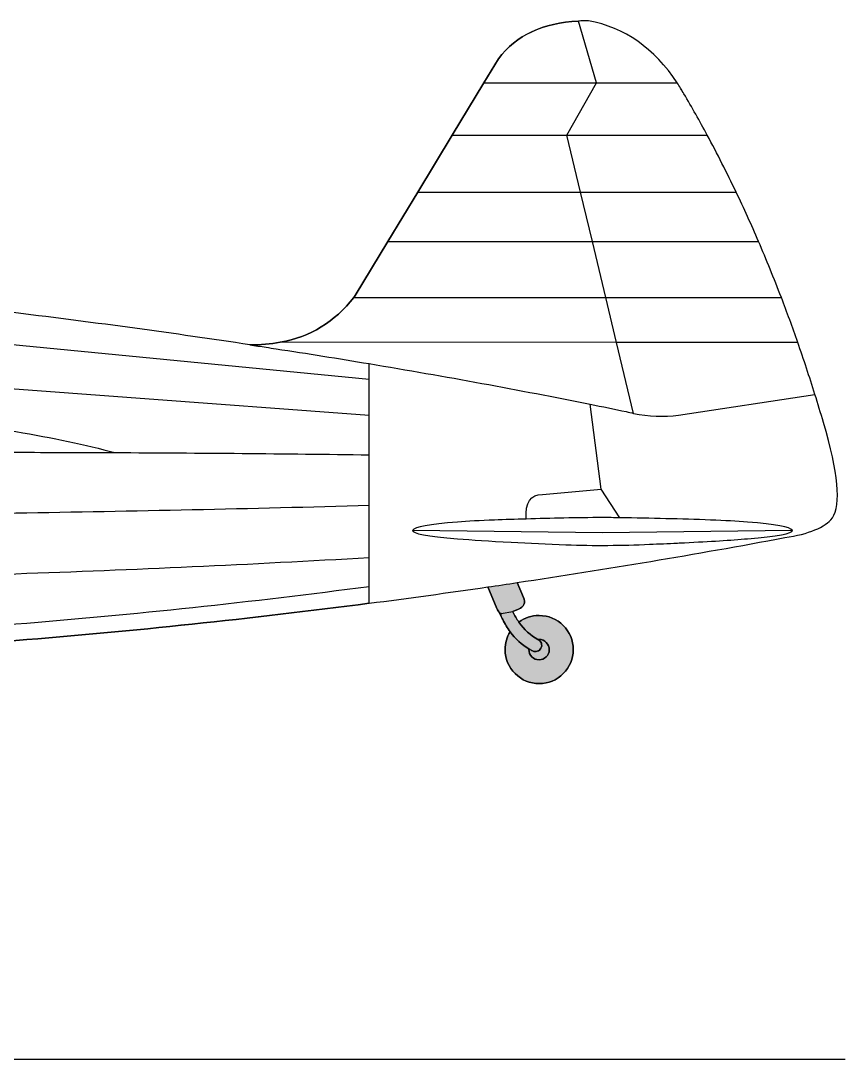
# Model space of a CAD drawing. Extents: x 65 to 351, y 42 to 245.
# Drawn here: x 138.87 to 176.63, y 170.17 to 217.75 of the extents above; entities that cross this region are included whole.
import ezdxf

# ---------------------------------------------------------------- set-up
doc = ezdxf.new("R2010")
doc.units = 0
doc.header["$MEASUREMENT"] = 0
doc.layers.add('4-VIEW', color=7, linetype='CONTINUOUS')
doc.layers.add('SOLIDS', color=7, linetype='CONTINUOUS')

# ---------------------------------------------------------------- blocks, each defined once
blk = doc.blocks.new('BLOCK_2')
at = {"layer": '4-VIEW', "color": 7}
for points in [[(165.236, 214.897), (164.412, 217.733)], [(158.626, 212.505), (160.074, 214.897)], [(160.074, 214.897), (165.236, 214.897)], [(163.884, 212.505), (165.236, 214.897)], [(165.236, 214.897), (168.94, 214.897)], [(157.051, 209.895), (158.626, 212.505)], [(158.626, 212.505), (163.884, 212.505)], [(163.884, 212.505), (170.313, 212.505)], [(164.511, 209.895), (163.884, 212.505)], [(155.682, 207.635), (157.051, 209.895)], [(157.051, 209.895), (164.511, 209.895)], [(164.511, 209.895), (171.637, 209.895)], [(165.051, 207.635), (164.511, 209.895)], [(155.682, 207.635), (165.051, 207.635)], [(165.666, 205.07), (165.051, 207.635)], [(165.051, 207.635), (172.663, 207.635)], [(154.119, 205.07), (165.666, 205.07)], [(166.16, 203.012), (165.666, 205.07)], [(165.666, 205.07), (173.707, 205.07)], [(133.925, 203.363), (154.824, 201.325)], [(166.16, 203.012), (150.754, 203.016)], [(166.94, 199.762), (166.16, 203.012)], [(174.458, 203.012), (166.16, 203.012)], [(154.824, 201.325), (154.824, 202.039)], [(132.614, 201.321), (154.824, 199.676)], [(154.824, 199.676), (154.824, 201.325)], [(165.447, 196.291), (164.952, 200.179)], [(154.824, 197.861), (154.824, 199.676)], [(154.824, 195.552), (154.824, 197.861)], [(166.309, 194.979), (165.447, 196.291)], [(154.824, 193.161), (154.824, 195.552)], [(156.82, 194.406), (165.513, 194.307), (174.206, 194.406)], [(154.824, 191.837), (154.824, 193.161)], [(154.824, 191.062), (154.824, 191.837)], [(160.734, 190.711), (160.915, 190.364)], [(160.866, 190.587), (161.402, 190.682)]]:
    blk.add_lwpolyline(points, dxfattribs=at)
for points, knots in [([(160.074, 214.897), (160.074, 214.897), (160.746, 216.01), (160.746, 216.01), (161.57, 217.082), (162.791, 217.655), (164.412, 217.733)], [0, 0, 0, 0, 1, 1, 1, 2, 2, 2, 2]), ([(168.94, 214.897), (167.888, 216.493), (166.531, 217.441), (164.874, 217.742), (164.717, 217.746), (164.565, 217.742), (164.412, 217.733)], [0, 0, 0, 0, 1, 1, 1, 2, 2, 2, 2]), ([(170.313, 212.505), (169.967, 213.148), (169.612, 213.779), (169.245, 214.402), (169.146, 214.571), (169.043, 214.736), (168.94, 214.897)], [0, 0, 0, 0, 1, 1, 1, 2, 2, 2, 2]), ([(154.119, 205.07), (154.144, 205.099), (154.168, 205.132), (154.189, 205.161), (154.189, 205.161), (155.682, 207.635), (155.682, 207.635)], [0, 0, 0, 0, 1, 1, 1, 2, 2, 2, 2]), ([(149.356, 202.905), (145.905, 203.425), (142.334, 203.911), (138.643, 204.364), (137.41, 204.517), (136.165, 204.666), (134.906, 204.81), (134.906, 204.81), (134.874, 204.835), (134.874, 204.835)], [0, 0, 0, 0, 1, 1, 1, 2, 2, 2, 3, 3, 3, 3]), ([(149.356, 202.905), (149.608, 202.868), (149.855, 202.827), (150.107, 202.789), (150.26, 202.769), (150.408, 202.744), (150.56, 202.719), (152.004, 202.501), (153.426, 202.274), (154.824, 202.039)], [0, 0, 0, 0, 1, 1, 1, 2, 2, 2, 3, 3, 3, 3]), ([(161.604, 192.01), (165.674, 192.62), (169.761, 193.305), (173.863, 194.068), (174.981, 194.237), (175.707, 194.538), (176.049, 194.971), (176.45, 195.585), (176.313, 197.041), (175.637, 199.346), (175.509, 199.779), (175.381, 200.204), (175.245, 200.629)], [0, 0, 0, 0, 1, 1, 1, 2, 2, 2, 3, 3, 3, 4, 4, 4, 4]), ([(166.94, 199.762), (167.637, 199.618), (168.326, 199.589), (168.997, 199.676), (168.997, 199.676), (175.245, 200.629), (175.245, 200.629)], [0, 0, 0, 0, 1, 1, 1, 2, 2, 2, 2]), ([(164.952, 200.179), (165.509, 200.068), (166.057, 199.956), (166.606, 199.841), (166.717, 199.812), (166.828, 199.783), (166.94, 199.762)], [0, 0, 0, 0, 1, 1, 1, 2, 2, 2, 2]), ([(131.509, 199.796), (134.16, 199.565), (136.535, 199.276), (138.643, 198.925), (140.329, 198.645), (141.839, 198.323), (143.175, 197.964)], [0, 0, 0, 0, 1, 1, 1, 2, 2, 2, 2]), ([(123.789, 197.895), (128.75, 197.952), (133.702, 197.981), (138.643, 197.977), (140.156, 197.977), (141.666, 197.973), (143.175, 197.964)], [0, 0, 0, 0, 1, 1, 1, 2, 2, 2, 2]), ([(162.02, 194.921), (161.971, 195.68), (162.218, 196.056), (162.766, 196.043), (162.766, 196.043), (165.447, 196.291), (165.447, 196.291)], [0, 0, 0, 0, 1, 1, 1, 2, 2, 2, 2]), ([(123.789, 195.049), (128.729, 195.074), (133.682, 195.123), (138.643, 195.202), (144.024, 195.288), (149.418, 195.404), (154.824, 195.552)], [0, 0, 0, 0, 1, 1, 1, 2, 2, 2, 2]), ([(162.02, 194.921), (161.529, 194.909), (161.043, 194.893), (160.56, 194.876), (159.913, 194.847), (159.348, 194.818), (158.87, 194.781), (157.579, 194.686), (156.899, 194.562), (156.82, 194.406)], [0, 0, 0, 0, 1, 1, 1, 2, 2, 2, 3, 3, 3, 3]), ([(166.309, 194.979), (166.045, 194.983), (165.781, 194.987), (165.513, 194.991), (164.321, 194.979), (163.158, 194.955), (162.02, 194.921)], [0, 0, 0, 0, 1, 1, 1, 2, 2, 2, 2]), ([(174.206, 194.406), (174.127, 194.562), (173.447, 194.686), (172.157, 194.781), (171.678, 194.818), (171.113, 194.847), (170.466, 194.876), (169.121, 194.921), (167.736, 194.958), (166.309, 194.979)], [0, 0, 0, 0, 1, 1, 1, 2, 2, 2, 3, 3, 3, 3]), ([(156.82, 194.406), (156.816, 194.402), (156.812, 194.397), (156.812, 194.394), (156.799, 194.262), (157.488, 194.138), (158.87, 194.018), (159.53, 193.964), (160.346, 193.911), (161.323, 193.857), (162.16, 193.812), (162.997, 193.775), (163.839, 193.742), (165.117, 193.697), (166.395, 193.705), (167.673, 193.767), (168.09, 193.783), (168.515, 193.8), (168.948, 193.82), (169.055, 193.825), (169.162, 193.832), (169.274, 193.837), (170.441, 193.894), (171.402, 193.956), (172.157, 194.018), (173.537, 194.138), (174.226, 194.262), (174.214, 194.394), (174.214, 194.397), (174.21, 194.402), (174.206, 194.406)], [0, 0, 0, 0, 1, 1, 1, 2, 2, 2, 3, 3, 3, 4, 4, 4, 5, 5, 5, 6, 6, 6, 7, 7, 7, 8, 8, 8, 9, 9, 9, 10, 10, 10, 10]), ([(109.843, 192.088), (110.523, 192.08), (111.199, 192.072), (111.88, 192.068), (120.766, 192.002), (129.686, 192.117), (138.643, 192.418), (144.024, 192.599), (149.418, 192.847), (154.824, 193.161)], [0, 0, 0, 0, 1, 1, 1, 2, 2, 2, 3, 3, 3, 3]), ([(118.981, 189.136), (125.566, 189.268), (132.119, 189.594), (138.643, 190.117), (144.057, 190.55), (149.451, 191.124), (154.824, 191.837)], [0, 0, 0, 0, 1, 1, 1, 2, 2, 2, 2]), ([(160.255, 191.808), (160.255, 191.808), (160.676, 190.822), (160.676, 190.822), (160.692, 190.781), (160.713, 190.744), (160.734, 190.711)], [0, 0, 0, 0, 1, 1, 1, 2, 2, 2, 2]), ([(161.402, 190.682), (161.402, 190.682), (161.67, 190.794), (161.67, 190.794), (161.922, 190.901), (161.996, 191.082), (161.892, 191.334), (161.892, 191.334), (161.604, 192.01), (161.604, 192.01)], [0, 0, 0, 0, 1, 1, 1, 2, 2, 2, 3, 3, 3, 3]), ([(154.824, 191.062), (149.401, 190.356), (144.008, 189.787), (138.643, 189.354), (138.119, 189.313), (137.6, 189.272), (137.08, 189.235), (136.556, 189.198), (136.028, 189.156), (135.5, 189.119), (134.391, 189.041), (133.286, 188.967), (132.177, 188.9), (132.177, 188.9), (130.288, 188.794), (130.288, 188.794), (130.268, 188.794), (130.247, 188.794), (130.226, 188.79), (125.587, 188.546), (120.993, 188.41), (116.445, 188.389), (116.445, 188.389), (109.843, 188.377), (109.843, 188.377)], [0, 0, 0, 0, 1, 1, 1, 2, 2, 2, 3, 3, 3, 4, 4, 4, 5, 5, 5, 6, 6, 6, 7, 7, 7, 8, 8, 8, 8]), ([(160.866, 190.587), (160.853, 190.53), (160.862, 190.472), (160.89, 190.418), (160.898, 190.398), (160.907, 190.381), (160.915, 190.364)], [0, 0, 0, 0, 1, 1, 1, 2, 2, 2, 2]), ([(160.915, 190.364), (160.915, 190.364), (160.944, 190.311), (160.944, 190.311), (161.047, 190.109), (161.158, 189.927), (161.282, 189.758)], [0, 0, 0, 0, 1, 1, 1, 2, 2, 2, 2]), ([(161.682, 190.195), (161.95, 190.398), (162.259, 190.501), (162.614, 190.501), (163.047, 190.501), (163.414, 190.348), (163.719, 190.047), (164.02, 189.742), (164.173, 189.375), (164.173, 188.942), (164.173, 188.509), (164.02, 188.142), (163.719, 187.841), (163.414, 187.536), (163.047, 187.383), (162.614, 187.383), (162.181, 187.383), (161.814, 187.536), (161.513, 187.841), (161.208, 188.142), (161.055, 188.509), (161.055, 188.942), (161.055, 189.247), (161.129, 189.519), (161.282, 189.758)], [0, 0, 0, 0, 1, 1, 1, 2, 2, 2, 3, 3, 3, 4, 4, 4, 5, 5, 5, 6, 6, 6, 7, 7, 7, 8, 8, 8, 8]), ([(161.682, 190.195), (161.583, 190.34), (161.492, 190.497), (161.41, 190.666), (161.406, 190.67), (161.406, 190.678), (161.402, 190.682)], [0, 0, 0, 0, 1, 1, 1, 2, 2, 2, 2]), ([(162.556, 189.404), (162.577, 189.408), (162.593, 189.408), (162.61, 189.408), (162.738, 189.408), (162.849, 189.363), (162.94, 189.268), (163.031, 189.173), (163.076, 189.061), (163.076, 188.934), (163.076, 188.806), (163.031, 188.694), (162.936, 188.604), (162.845, 188.517), (162.734, 188.472), (162.606, 188.472), (162.478, 188.472), (162.367, 188.517), (162.276, 188.608), (162.189, 188.699), (162.144, 188.81), (162.144, 188.938), (162.144, 188.95), (162.144, 188.958), (162.144, 188.971)], [0, 0, 0, 0, 1, 1, 1, 2, 2, 2, 3, 3, 3, 4, 4, 4, 5, 5, 5, 6, 6, 6, 7, 7, 7, 8, 8, 8, 8]), ([(162.144, 188.971), (162.198, 188.942), (162.255, 188.909), (162.309, 188.88), (162.379, 188.843), (162.453, 188.839), (162.528, 188.864), (162.606, 188.888), (162.659, 188.938), (162.696, 189.008), (162.734, 189.078), (162.738, 189.152), (162.713, 189.227), (162.692, 189.305), (162.643, 189.359), (162.573, 189.395), (162.569, 189.4), (162.56, 189.4), (162.556, 189.404)], [0, 0, 0, 0, 1, 1, 1, 2, 2, 2, 3, 3, 3, 4, 4, 4, 5, 5, 5, 6, 6, 6, 6])]:
    blk.add_open_spline(points, degree=3, knots=knots, dxfattribs=at)
for points in [[(171.637, 209.895), (171.212, 210.785), (170.771, 211.655), (170.313, 212.505)], [(172.663, 207.635), (172.334, 208.402), (171.992, 209.156), (171.637, 209.895)], [(173.707, 205.07), (173.372, 205.94), (173.022, 206.797), (172.663, 207.635)], [(150.754, 203.016), (152.127, 203.268), (153.249, 203.952), (154.119, 205.07)], [(174.458, 203.012), (174.214, 203.709), (173.967, 204.393), (173.707, 205.07)], [(149.356, 202.905), (149.847, 202.896), (150.313, 202.934), (150.754, 203.016)], [(175.245, 200.629), (174.993, 201.437), (174.734, 202.233), (174.458, 203.012)], [(154.824, 202.039), (158.329, 201.457), (161.707, 200.835), (164.952, 200.179)], [(143.175, 197.964), (147.063, 197.952), (150.948, 197.915), (154.824, 197.861)], [(154.824, 191.062), (156.634, 191.296), (158.445, 191.544), (160.255, 191.808)], [(160.255, 191.808), (160.705, 191.874), (161.154, 191.94), (161.604, 192.01)], [(160.734, 190.711), (160.771, 190.657), (160.816, 190.616), (160.866, 190.587)], [(162.556, 189.404), (162.214, 189.585), (161.925, 189.849), (161.682, 190.195)], [(161.282, 189.758), (161.529, 189.433), (161.818, 189.169), (162.144, 188.971)]]:
    blk.add_open_spline(points, degree=3, dxfattribs=at)

msp = doc.modelspace()

# ---------------------------------------------------------------- hatches: boundary and pattern name
at = {"layer": 'SOLIDS'}
h = msp.add_hatch(color=252, dxfattribs=at)
edge = h.paths.add_edge_path()
edge.add_spline(control_points=[(160.255, 191.808), (160.255, 191.808), (160.676, 190.822), (160.676, 190.822), (160.692, 190.781), (160.713, 190.744), (160.734, 190.711), (160.771, 190.657), (160.816, 190.616), (160.866, 190.587), (160.853, 190.529), (160.862, 190.472), (160.891, 190.418), (160.891, 190.418), (160.915, 190.364), (160.915, 190.364), (160.915, 190.364), (160.944, 190.311), (160.944, 190.311), (161.047, 190.108), (161.158, 189.927), (161.282, 189.758), (161.53, 189.433), (161.818, 189.169), (162.144, 188.971), (162.144, 188.971), (162.309, 188.88), (162.309, 188.88), (162.379, 188.843), (162.453, 188.839), (162.528, 188.863), (162.606, 188.888), (162.66, 188.938), (162.696, 189.008), (162.734, 189.078), (162.738, 189.152), (162.713, 189.227), (162.692, 189.305), (162.643, 189.358), (162.573, 189.395), (162.569, 189.4), (162.56, 189.4), (162.557, 189.404), (162.214, 189.585), (161.925, 189.849), (161.682, 190.195), (161.583, 190.34), (161.492, 190.496), (161.41, 190.666), (161.406, 190.669), (161.406, 190.678), (161.402, 190.682), (161.402, 190.682), (161.67, 190.793), (161.67, 190.793), (161.922, 190.901), (161.996, 191.082), (161.892, 191.334), (161.892, 191.334), (161.604, 192.01), (161.604, 192.01), (161.154, 191.94), (160.705, 191.874), (160.255, 191.808)], knot_values=[0, 0, 0, 0, 1, 1, 1, 2, 2, 2, 3, 3, 3, 4, 4, 4, 5, 5, 5, 6, 6, 6, 7, 7, 7, 8, 8, 8, 9, 9, 9, 10, 10, 10, 11, 11, 11, 12, 12, 12, 13, 13, 13, 14, 14, 14, 15, 15, 15, 16, 16, 16, 17, 17, 17, 18, 18, 18, 19, 19, 19, 20, 20, 20, 21, 21, 21, 21], degree=3, periodic=1)
h = msp.add_hatch(color=252, dxfattribs=at)
edge = h.paths.add_edge_path()
edge.add_spline(control_points=[(161.282, 189.758), (161.129, 189.519), (161.055, 189.247), (161.055, 188.942), (161.055, 188.509), (161.208, 188.142), (161.513, 187.841), (161.814, 187.536), (162.181, 187.383), (162.614, 187.383), (163.047, 187.383), (163.414, 187.536), (163.719, 187.841), (164.02, 188.142), (164.173, 188.509), (164.173, 188.942), (164.173, 189.375), (164.02, 189.742), (163.719, 190.047), (163.414, 190.348), (163.047, 190.501), (162.614, 190.501), (162.259, 190.501), (161.95, 190.398), (161.682, 190.195), (161.925, 189.849), (162.214, 189.585), (162.557, 189.404), (162.577, 189.408), (162.594, 189.408), (162.61, 189.408), (162.738, 189.408), (162.849, 189.363), (162.94, 189.267), (163.031, 189.173), (163.076, 189.061), (163.076, 188.933), (163.076, 188.806), (163.031, 188.694), (162.936, 188.604), (162.845, 188.517), (162.734, 188.472), (162.606, 188.472), (162.478, 188.472), (162.367, 188.517), (162.276, 188.608), (162.189, 188.699), (162.144, 188.81), (162.144, 188.938), (162.144, 188.938), (162.144, 188.971), (162.144, 188.971), (161.818, 189.169), (161.53, 189.433), (161.282, 189.758)], knot_values=[0, 0, 0, 0, 1, 1, 1, 2, 2, 2, 3, 3, 3, 4, 4, 4, 5, 5, 5, 6, 6, 6, 7, 7, 7, 8, 8, 8, 9, 9, 9, 10, 10, 10, 11, 11, 11, 12, 12, 12, 13, 13, 13, 14, 14, 14, 15, 15, 15, 16, 16, 16, 17, 17, 17, 18, 18, 18, 18], degree=3, periodic=1)
h = msp.add_hatch(color=255, dxfattribs=at)
edge = h.paths.add_edge_path()
edge.add_spline(control_points=[(162.528, 188.863), (162.453, 188.839), (162.379, 188.843), (162.309, 188.88), (162.309, 188.88), (162.144, 188.971), (162.144, 188.971), (162.144, 188.971), (162.144, 188.938), (162.144, 188.938), (162.144, 188.81), (162.189, 188.699), (162.276, 188.608), (162.367, 188.517), (162.478, 188.472), (162.606, 188.472), (162.734, 188.472), (162.845, 188.517), (162.936, 188.604), (163.031, 188.694), (163.076, 188.806), (163.076, 188.933), (163.076, 189.061), (163.031, 189.173), (162.94, 189.267), (162.849, 189.363), (162.738, 189.408), (162.61, 189.408), (162.594, 189.408), (162.577, 189.408), (162.557, 189.404), (162.56, 189.4), (162.569, 189.4), (162.573, 189.395), (162.643, 189.358), (162.692, 189.305), (162.713, 189.227), (162.738, 189.152), (162.734, 189.078), (162.696, 189.008), (162.66, 188.938), (162.606, 188.888), (162.528, 188.863)], knot_values=[0, 0, 0, 0, 1, 1, 1, 2, 2, 2, 3, 3, 3, 4, 4, 4, 5, 5, 5, 6, 6, 6, 7, 7, 7, 8, 8, 8, 9, 9, 9, 10, 10, 10, 11, 11, 11, 12, 12, 12, 13, 13, 13, 14, 14, 14, 14], degree=3, periodic=1)

# ---------------------------------------------------------------- linework, layer by layer
at = {"layer": '4-VIEW', "color": 7}
msp.add_lwpolyline([(82.449, 170.175), (176.634, 170.175)], dxfattribs=at)
at = {"layer": 'SOLIDS'}
for points, knots in [([(104.296, 208.282), (105.253, 208.773), (106.857, 208.983), (109.109, 208.917), (110.061, 208.831), (110.985, 208.727), (111.88, 208.616), (116.313, 208.068), (120.094, 207.23), (123.216, 206.109), (123.257, 206.336), (123.381, 206.451), (123.583, 206.459), (123.583, 206.459), (125.934, 206.195), (125.934, 206.195), (125.934, 206.195), (125.95, 206.212), (125.95, 206.212), (125.991, 206.253), (126.041, 206.274), (126.099, 206.274), (126.156, 206.274), (126.206, 206.253), (126.243, 206.212), (126.264, 206.195), (126.276, 206.175), (126.284, 206.154), (126.284, 206.154), (129.567, 205.787), (129.567, 205.787), (129.571, 205.833), (129.592, 205.874), (129.624, 205.907), (129.666, 205.948), (129.715, 205.968), (129.773, 205.968), (129.831, 205.968), (129.88, 205.948), (129.917, 205.907), (129.958, 205.869), (129.979, 205.82), (129.979, 205.763), (129.979, 205.763), (129.979, 205.742), (129.979, 205.742), (129.979, 205.742), (134.412, 205.243), (134.412, 205.243), (134.412, 205.243), (134.56, 205.111), (134.56, 205.111), (134.589, 205.144), (134.626, 205.165), (134.672, 205.177), (134.73, 205.189), (134.783, 205.177), (134.828, 205.148), (134.878, 205.119), (134.907, 205.074), (134.919, 205.016), (134.931, 204.962), (134.919, 204.909), (134.89, 204.859), (134.89, 204.859), (134.874, 204.835), (134.874, 204.835), (134.874, 204.835), (134.907, 204.81), (134.907, 204.81), (136.165, 204.665), (137.41, 204.517), (138.643, 204.364), (142.334, 203.911), (145.905, 203.424), (149.356, 202.905), (149.847, 202.896), (150.313, 202.934), (150.754, 203.016), (152.128, 203.268), (153.249, 203.952), (154.119, 205.07), (154.119, 205.07), (154.19, 205.161), (154.19, 205.161), (154.19, 205.161), (155.682, 207.635), (155.682, 207.635), (155.682, 207.635), (157.051, 209.894), (157.051, 209.894), (157.051, 209.894), (158.626, 212.505), (158.626, 212.505), (158.626, 212.505), (160.074, 214.897), (160.074, 214.897), (160.074, 214.897), (160.746, 216.01), (160.746, 216.01), (161.571, 217.082), (162.791, 217.655), (164.412, 217.733), (164.565, 217.742), (164.717, 217.746), (164.874, 217.742), (166.532, 217.441), (167.888, 216.493), (168.94, 214.897), (169.043, 214.736), (169.146, 214.57), (169.245, 214.402), (169.612, 213.779), (169.967, 213.148), (170.313, 212.505), (170.771, 211.655), (171.212, 210.785), (171.637, 209.894), (171.992, 209.156), (172.334, 208.402), (172.664, 207.635), (173.023, 206.797), (173.372, 205.94), (173.707, 205.07), (173.967, 204.393), (174.214, 203.709), (174.458, 203.012), (174.734, 202.232), (174.993, 201.437), (175.245, 200.628), (175.381, 200.204), (175.509, 199.779), (175.637, 199.346), (176.313, 197.041), (176.45, 195.585), (176.049, 194.971), (175.707, 194.538), (174.981, 194.237), (173.863, 194.068), (169.761, 193.305), (165.674, 192.62), (161.604, 192.01), (161.604, 192.01), (161.892, 191.334), (161.892, 191.334), (161.996, 191.082), (161.922, 190.901), (161.67, 190.793), (161.67, 190.793), (161.402, 190.682), (161.402, 190.682), (161.406, 190.678), (161.406, 190.669), (161.41, 190.666), (161.492, 190.496), (161.583, 190.34), (161.682, 190.195), (161.95, 190.398), (162.259, 190.501), (162.614, 190.501), (163.047, 190.501), (163.414, 190.348), (163.719, 190.047), (164.02, 189.742), (164.173, 189.375), (164.173, 188.942), (164.173, 188.509), (164.02, 188.142), (163.719, 187.841), (163.414, 187.536), (163.047, 187.383), (162.614, 187.383), (162.181, 187.383), (161.814, 187.536), (161.513, 187.841), (161.208, 188.142), (161.055, 188.509), (161.055, 188.942), (161.055, 189.247), (161.129, 189.519), (161.282, 189.758), (161.158, 189.927), (161.047, 190.108), (160.944, 190.311), (160.944, 190.311), (160.915, 190.364), (160.915, 190.364), (160.915, 190.364), (160.734, 190.711), (160.734, 190.711), (160.713, 190.744), (160.692, 190.781), (160.676, 190.822), (160.676, 190.822), (160.255, 191.808), (160.255, 191.808), (158.445, 191.544), (156.634, 191.296), (154.824, 191.062), (149.402, 190.356), (144.008, 189.787), (138.643, 189.354), (138.12, 189.313), (137.6, 189.272), (137.08, 189.234), (136.556, 189.198), (136.028, 189.156), (135.501, 189.119), (134.391, 189.041), (133.286, 188.967), (132.177, 188.9), (132.177, 188.9), (130.288, 188.794), (130.288, 188.794), (130.268, 188.794), (130.247, 188.794), (130.227, 188.789), (125.587, 188.546), (120.993, 188.41), (116.445, 188.389), (116.445, 188.389), (109.843, 188.377), (109.843, 188.377), (109.843, 188.377), (108.008, 188.377), (108.008, 188.377), (108.008, 188.377), (107.785, 185.94), (107.785, 185.94), (107.814, 185.21), (108.218, 184.633), (108.989, 184.204), (108.989, 184.204), (109.1, 184.146), (109.1, 184.146), (109.1, 184.146), (111.455, 182.843), (111.455, 182.843), (112.524, 182.224), (112.989, 181.47), (112.857, 180.575), (112.857, 180.575), (112.754, 179.42), (112.754, 179.42), (112.602, 178.963), (112.111, 178.591), (111.278, 178.302), (110.024, 177.869), (108.837, 177.519), (107.715, 177.251), (107.715, 177.251), (106.919, 177.069), (106.919, 177.069), (106.919, 177.069), (106.919, 177.012), (106.919, 177.012), (106.915, 175.907), (106.519, 174.966), (105.736, 174.191), (104.948, 173.412), (104.004, 173.024), (102.899, 173.028), (101.793, 173.032), (100.853, 173.428), (100.078, 174.216), (99.299, 174.999), (98.915, 175.944), (98.919, 177.049), (98.919, 177.049), (98.919, 177.181), (98.919, 177.181), (98.738, 177.247), (98.56, 177.321), (98.383, 177.399), (98.301, 177.461), (98.222, 177.523), (98.148, 177.585), (98.012, 177.705), (97.888, 177.824), (97.777, 177.948), (97.591, 178.167), (97.447, 178.394), (97.344, 178.628), (97.154, 179.061), (97.1, 179.531), (97.183, 180.039), (97.22, 180.274), (97.274, 180.5), (97.344, 180.723), (97.393, 180.884), (97.451, 181.041), (97.521, 181.193), (98.111, 182.534), (99.36, 183.663), (101.27, 184.579), (102.012, 185.103), (102.494, 185.779), (102.713, 186.599), (102.713, 186.599), (102.907, 188.385), (102.907, 188.385), (102.907, 188.385), (99.48, 188.389), (99.48, 188.389), (99.48, 188.389), (96.977, 188.443), (96.977, 188.443), (96.915, 188.228), (96.758, 188.125), (96.515, 188.138), (96.515, 188.138), (96.065, 188.146), (96.065, 188.146), (95.204, 187.42), (94.243, 187.057), (93.183, 187.053), (92.94, 187.032), (92.779, 187.082), (92.705, 187.21), (92.676, 187.263), (92.663, 187.317), (92.672, 187.379), (92.676, 187.425), (92.688, 187.465), (92.701, 187.507), (92.75, 187.61), (92.829, 187.693), (92.936, 187.754), (93.27, 187.874), (93.484, 188.039), (93.587, 188.241), (93.179, 188.269), (92.787, 188.299), (92.416, 188.331), (92.42, 188.311), (92.424, 188.294), (92.42, 188.278), (92.416, 188.253), (92.407, 188.232), (92.391, 188.212), (92.387, 188.204), (92.379, 188.196), (92.371, 188.191), (92.321, 188.155), (92.243, 188.13), (92.136, 188.109), (91.958, 188.076), (91.748, 188.076), (91.505, 188.105), (91.41, 188.117), (91.319, 188.134), (91.232, 188.155), (91.105, 188.187), (90.993, 188.228), (90.894, 188.274), (90.73, 188.352), (90.651, 188.43), (90.663, 188.509), (90.663, 188.509), (90.672, 188.529), (90.672, 188.529), (90.465, 188.558), (90.267, 188.591), (90.078, 188.624), (89.859, 188.666), (89.649, 188.711), (89.455, 188.756), (89.377, 188.785), (89.299, 188.818), (89.224, 188.855), (88.222, 189.342), (87.793, 190.34), (87.929, 191.849), (87.929, 191.849), (87.929, 193.416), (87.929, 193.416), (87.929, 193.416), (86.944, 193.416), (86.944, 193.416), (86.972, 193.247), (86.997, 193.07), (87.022, 192.888), (87.022, 192.88), (87.022, 192.872), (87.026, 192.868), (87.212, 191.466), (87.319, 189.709), (87.356, 187.602), (87.237, 183.449), (86.961, 181.47), (86.527, 181.663), (86.16, 181.775), (85.925, 184.249), (85.826, 189.086), (85.789, 190.88), (86.008, 192.327), (86.482, 193.424), (86.251, 193.462), (86.074, 193.61), (85.954, 193.87), (85.954, 193.87), (85.592, 193.87), (85.592, 193.87), (85.592, 193.87), (85.624, 193.375), (85.624, 193.375), (83.563, 193.466), (82.502, 193.997), (82.445, 194.967), (82.441, 194.995), (82.441, 195.02), (82.441, 195.049), (82.441, 195.082), (82.441, 195.115), (82.445, 195.148), (82.498, 196.117), (83.558, 196.649), (85.624, 196.74), (85.624, 196.74), (85.592, 196.245), (85.592, 196.245), (85.592, 196.245), (85.954, 196.245), (85.954, 196.245), (86.074, 196.505), (86.251, 196.653), (86.482, 196.69), (86.008, 197.787), (85.789, 199.235), (85.826, 201.028), (85.839, 201.507), (85.847, 201.96), (85.86, 202.389), (85.88, 203.16), (85.909, 203.853), (85.938, 204.476), (86, 205.738), (86.082, 206.698), (86.177, 207.362), (86.276, 208.047), (86.391, 208.41), (86.527, 208.451), (86.725, 208.537), (86.89, 208.175), (87.022, 207.362), (87.08, 207.004), (87.134, 206.55), (87.179, 206.01), (87.257, 205.098), (87.315, 203.936), (87.356, 202.513), (87.319, 200.406), (87.212, 198.649), (87.026, 197.247), (87.022, 197.243), (87.022, 197.235), (87.022, 197.227), (86.997, 197.045), (86.972, 196.868), (86.944, 196.699), (86.944, 196.699), (87.929, 196.699), (87.929, 196.699), (87.929, 196.699), (87.929, 198.266), (87.929, 198.266), (87.781, 199.886), (88.288, 200.917), (89.455, 201.358), (89.649, 201.404), (89.859, 201.445), (90.078, 201.486), (90.264, 201.523), (90.461, 201.556), (90.672, 201.585), (90.672, 201.585), (90.663, 201.605), (90.663, 201.605), (90.651, 201.684), (90.73, 201.762), (90.894, 201.841), (90.993, 201.886), (91.105, 201.927), (91.232, 201.96), (91.319, 201.981), (91.41, 201.998), (91.505, 202.01), (91.748, 202.039), (91.958, 202.039), (92.136, 202.006), (92.243, 201.985), (92.321, 201.96), (92.371, 201.923), (92.379, 201.919), (92.387, 201.911), (92.391, 201.903), (92.407, 201.882), (92.416, 201.862), (92.42, 201.837), (92.424, 201.82), (92.42, 201.804), (92.416, 201.783), (93.084, 201.845), (93.818, 201.89), (94.614, 201.923), (94.643, 201.923), (94.672, 201.923), (94.701, 201.927), (95.274, 201.948), (95.876, 201.964), (96.515, 201.977), (96.709, 201.985), (96.845, 201.923), (96.923, 201.791), (96.923, 201.791), (99.48, 203.037), (99.48, 203.037), (99.48, 203.037), (100.28, 203.429), (100.28, 203.429), (100.28, 203.429), (103.397, 207.205), (103.397, 207.205), (103.41, 207.358), (103.472, 207.532), (103.579, 207.721), (103.752, 207.94), (103.991, 208.125), (104.296, 208.282)], [0, 0, 0, 0, 1, 1, 1, 2, 2, 2, 3, 3, 3, 4, 4, 4, 5, 5, 5, 6, 6, 6, 7, 7, 7, 8, 8, 8, 9, 9, 9, 10, 10, 10, 11, 11, 11, 12, 12, 12, 13, 13, 13, 14, 14, 14, 15, 15, 15, 16, 16, 16, 17, 17, 17, 18, 18, 18, 19, 19, 19, 20, 20, 20, 21, 21, 21, 22, 22, 22, 23, 23, 23, 24, 24, 24, 25, 25, 25, 26, 26, 26, 27, 27, 27, 28, 28, 28, 29, 29, 29, 30, 30, 30, 31, 31, 31, 32, 32, 32, 33, 33, 33, 34, 34, 34, 35, 35, 35, 36, 36, 36, 37, 37, 37, 38, 38, 38, 39, 39, 39, 40, 40, 40, 41, 41, 41, 42, 42, 42, 43, 43, 43, 44, 44, 44, 45, 45, 45, 46, 46, 46, 47, 47, 47, 48, 48, 48, 49, 49, 49, 50, 50, 50, 51, 51, 51, 52, 52, 52, 53, 53, 53, 54, 54, 54, 55, 55, 55, 56, 56, 56, 57, 57, 57, 58, 58, 58, 59, 59, 59, 60, 60, 60, 61, 61, 61, 62, 62, 62, 63, 63, 63, 64, 64, 64, 65, 65, 65, 66, 66, 66, 67, 67, 67, 68, 68, 68, 69, 69, 69, 70, 70, 70, 71, 71, 71, 72, 72, 72, 73, 73, 73, 74, 74, 74, 75, 75, 75, 76, 76, 76, 77, 77, 77, 78, 78, 78, 79, 79, 79, 80, 80, 80, 81, 81, 81, 82, 82, 82, 83, 83, 83, 84, 84, 84, 85, 85, 85, 86, 86, 86, 87, 87, 87, 88, 88, 88, 89, 89, 89, 90, 90, 90, 91, 91, 91, 92, 92, 92, 93, 93, 93, 94, 94, 94, 95, 95, 95, 96, 96, 96, 97, 97, 97, 98, 98, 98, 99, 99, 99, 100, 100, 100, 101, 101, 101, 102, 102, 102, 103, 103, 103, 104, 104, 104, 105, 105, 105, 106, 106, 106, 107, 107, 107, 108, 108, 108, 109, 109, 109, 110, 110, 110, 111, 111, 111, 112, 112, 112, 113, 113, 113, 114, 114, 114, 115, 115, 115, 116, 116, 116, 117, 117, 117, 118, 118, 118, 119, 119, 119, 120, 120, 120, 121, 121, 121, 122, 122, 122, 123, 123, 123, 124, 124, 124, 125, 125, 125, 126, 126, 126, 127, 127, 127, 128, 128, 128, 129, 129, 129, 130, 130, 130, 131, 131, 131, 132, 132, 132, 133, 133, 133, 134, 134, 134, 135, 135, 135, 136, 136, 136, 137, 137, 137, 138, 138, 138, 139, 139, 139, 140, 140, 140, 141, 141, 141, 142, 142, 142, 143, 143, 143, 144, 144, 144, 145, 145, 145, 146, 146, 146, 147, 147, 147, 148, 148, 148, 149, 149, 149, 150, 150, 150, 151, 151, 151, 152, 152, 152, 153, 153, 153, 154, 154, 154, 155, 155, 155, 156, 156, 156, 157, 157, 157, 158, 158, 158, 159, 159, 159, 160, 160, 160, 161, 161, 161, 162, 162, 162, 163, 163, 163, 164, 164, 164, 165, 165, 165, 166, 166, 166, 167, 167, 167, 168, 168, 168, 169, 169, 169, 170, 170, 170, 171, 171, 171, 172, 172, 172, 173, 173, 173, 174, 174, 174, 175, 175, 175, 176, 176, 176, 176]), ([(160.255, 191.808), (160.255, 191.808), (160.676, 190.822), (160.676, 190.822), (160.692, 190.781), (160.713, 190.744), (160.734, 190.711), (160.771, 190.657), (160.816, 190.616), (160.866, 190.587), (160.853, 190.529), (160.862, 190.472), (160.891, 190.418), (160.891, 190.418), (160.915, 190.364), (160.915, 190.364), (160.915, 190.364), (160.944, 190.311), (160.944, 190.311), (161.047, 190.108), (161.158, 189.927), (161.282, 189.758), (161.53, 189.433), (161.818, 189.169), (162.144, 188.971), (162.144, 188.971), (162.309, 188.88), (162.309, 188.88), (162.379, 188.843), (162.453, 188.839), (162.528, 188.863), (162.606, 188.888), (162.66, 188.938), (162.696, 189.008), (162.734, 189.078), (162.738, 189.152), (162.713, 189.227), (162.692, 189.305), (162.643, 189.358), (162.573, 189.395), (162.569, 189.4), (162.56, 189.4), (162.557, 189.404), (162.214, 189.585), (161.925, 189.849), (161.682, 190.195), (161.583, 190.34), (161.492, 190.496), (161.41, 190.666), (161.406, 190.669), (161.406, 190.678), (161.402, 190.682), (161.402, 190.682), (161.67, 190.793), (161.67, 190.793), (161.922, 190.901), (161.996, 191.082), (161.892, 191.334), (161.892, 191.334), (161.604, 192.01), (161.604, 192.01), (161.154, 191.94), (160.705, 191.874), (160.255, 191.808)], [0, 0, 0, 0, 1, 1, 1, 2, 2, 2, 3, 3, 3, 4, 4, 4, 5, 5, 5, 6, 6, 6, 7, 7, 7, 8, 8, 8, 9, 9, 9, 10, 10, 10, 11, 11, 11, 12, 12, 12, 13, 13, 13, 14, 14, 14, 15, 15, 15, 16, 16, 16, 17, 17, 17, 18, 18, 18, 19, 19, 19, 20, 20, 20, 21, 21, 21, 21]), ([(161.282, 189.758), (161.129, 189.519), (161.055, 189.247), (161.055, 188.942), (161.055, 188.509), (161.208, 188.142), (161.513, 187.841), (161.814, 187.536), (162.181, 187.383), (162.614, 187.383), (163.047, 187.383), (163.414, 187.536), (163.719, 187.841), (164.02, 188.142), (164.173, 188.509), (164.173, 188.942), (164.173, 189.375), (164.02, 189.742), (163.719, 190.047), (163.414, 190.348), (163.047, 190.501), (162.614, 190.501), (162.259, 190.501), (161.95, 190.398), (161.682, 190.195), (161.925, 189.849), (162.214, 189.585), (162.557, 189.404), (162.577, 189.408), (162.594, 189.408), (162.61, 189.408), (162.738, 189.408), (162.849, 189.363), (162.94, 189.267), (163.031, 189.173), (163.076, 189.061), (163.076, 188.933), (163.076, 188.806), (163.031, 188.694), (162.936, 188.604), (162.845, 188.517), (162.734, 188.472), (162.606, 188.472), (162.478, 188.472), (162.367, 188.517), (162.276, 188.608), (162.189, 188.699), (162.144, 188.81), (162.144, 188.938), (162.144, 188.938), (162.144, 188.971), (162.144, 188.971), (161.818, 189.169), (161.53, 189.433), (161.282, 189.758)], [0, 0, 0, 0, 1, 1, 1, 2, 2, 2, 3, 3, 3, 4, 4, 4, 5, 5, 5, 6, 6, 6, 7, 7, 7, 8, 8, 8, 9, 9, 9, 10, 10, 10, 11, 11, 11, 12, 12, 12, 13, 13, 13, 14, 14, 14, 15, 15, 15, 16, 16, 16, 17, 17, 17, 18, 18, 18, 18]), ([(162.528, 188.863), (162.453, 188.839), (162.379, 188.843), (162.309, 188.88), (162.309, 188.88), (162.144, 188.971), (162.144, 188.971), (162.144, 188.971), (162.144, 188.938), (162.144, 188.938), (162.144, 188.81), (162.189, 188.699), (162.276, 188.608), (162.367, 188.517), (162.478, 188.472), (162.606, 188.472), (162.734, 188.472), (162.845, 188.517), (162.936, 188.604), (163.031, 188.694), (163.076, 188.806), (163.076, 188.933), (163.076, 189.061), (163.031, 189.173), (162.94, 189.267), (162.849, 189.363), (162.738, 189.408), (162.61, 189.408), (162.594, 189.408), (162.577, 189.408), (162.557, 189.404), (162.56, 189.4), (162.569, 189.4), (162.573, 189.395), (162.643, 189.358), (162.692, 189.305), (162.713, 189.227), (162.738, 189.152), (162.734, 189.078), (162.696, 189.008), (162.66, 188.938), (162.606, 188.888), (162.528, 188.863)], [0, 0, 0, 0, 1, 1, 1, 2, 2, 2, 3, 3, 3, 4, 4, 4, 5, 5, 5, 6, 6, 6, 7, 7, 7, 8, 8, 8, 9, 9, 9, 10, 10, 10, 11, 11, 11, 12, 12, 12, 13, 13, 13, 14, 14, 14, 14])]:
    msp.add_open_spline(points, degree=3, knots=knots, dxfattribs=at)

# ---------------------------------------------------------------- block references
at = {"layer": '4-VIEW'}
msp.add_blockref('BLOCK_2', (0, 0), dxfattribs=at)

doc.saveas('drawing.dxf')
